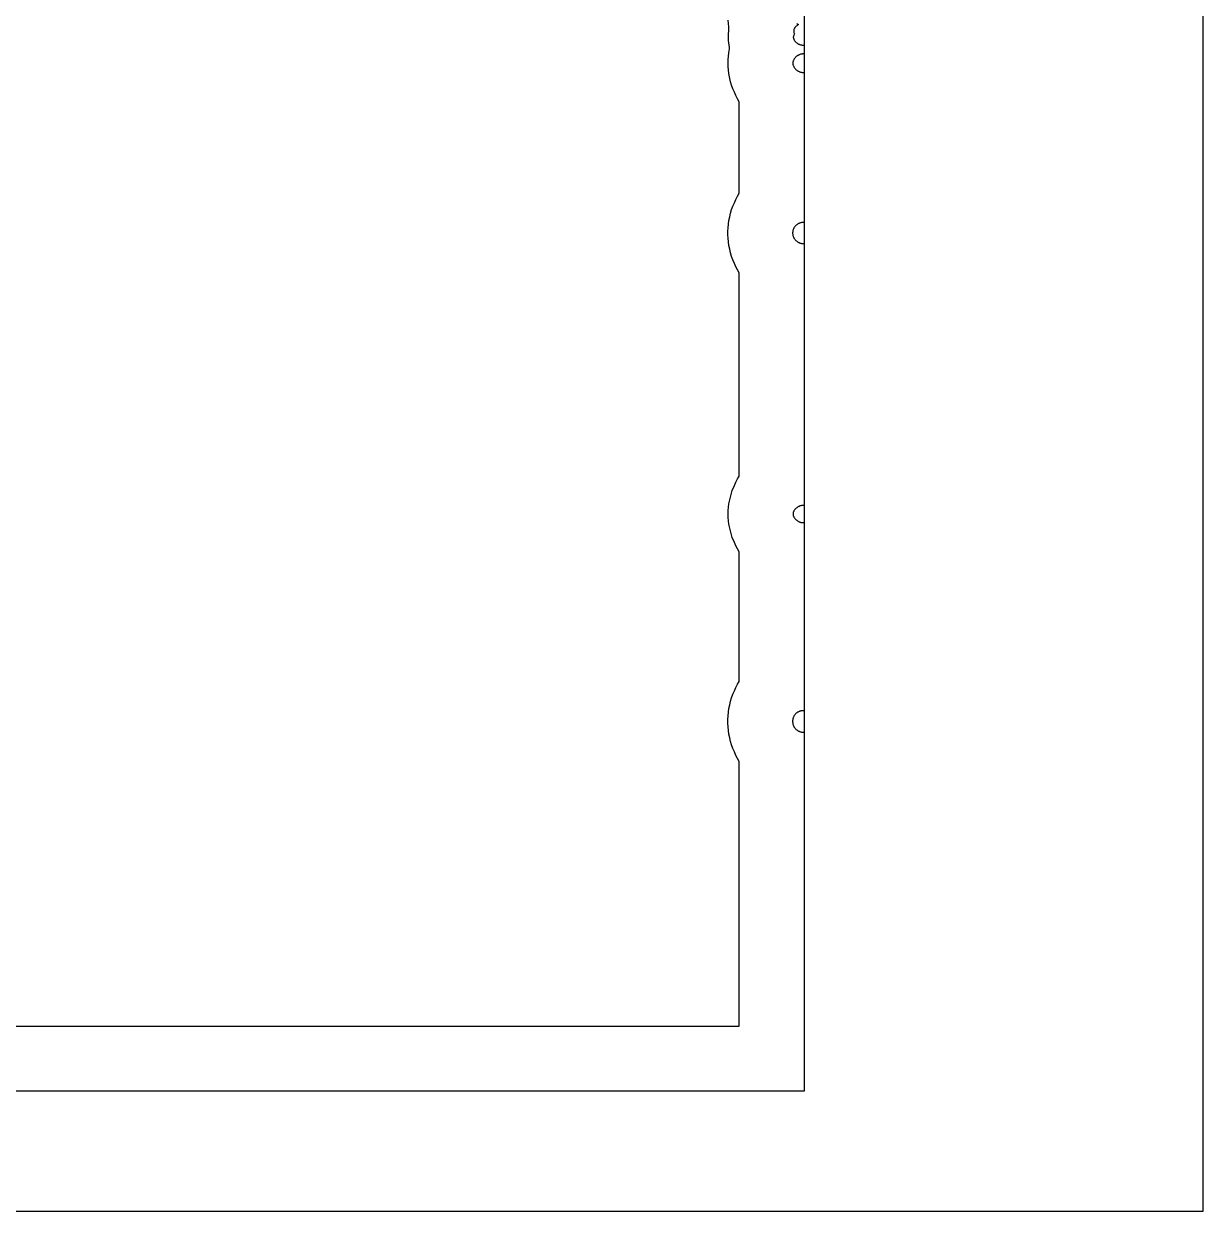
# Model space of a CAD drawing. Header units: millimetres. Extents: x 0 to 600, y 0 to 900.
# Drawn here: x 472.4 to 600, y 0 to 128.4 of the extents above; entities that cross this region are included whole.
import ezdxf

# ---------------------------------------------------------------- set-up
doc = ezdxf.new("R2010")
doc.units = ezdxf.units.MM
for name, color, linetype in [('CORTE', 1, 'Continuous'), ('GRABADO', 5, 'Continuous'), ('HOJA', 8, 'Continuous')]:
    doc.layers.add(name, color=color, linetype=linetype)

msp = doc.modelspace()

# ---------------------------------------------------------------- linework, layer by layer
at = {"layer": 'CORTE'}
for points in [[(556.82, 129.41), (556.82, 128.27), (556.82, 128.14), (556.82, 126.82), (556.82, 106.74), (556.82, 106.08), (556.82, 104.86), (556.82, 102.17), (556.82, 102.16), (556.82, 102.16), (556.82, 102.02), (556.82, 101), (556.82, 88.99), (556.82, 88.12), (556.82, 87.48), (556.82, 86.83), (556.82, 86.83), (556.82, 85.6), (556.82, 83.11), (556.82, 82.04), (556.82, 81.09), (556.82, 79.71), (556.82, 78.14), (556.82, 77.57), (556.82, 77.57), (556.82, 77.24), (556.82, 76.32), (556.82, 75.45), (556.82, 75.43), (556.82, 62.48), (556.82, 62.48), (556.82, 62.48), (556.82, 61.87), (556.82, 61.87), (556.82, 61.57), (556.82, 60.51), (556.82, 60.32), (556.82, 60.03), (556.82, 59.9), (556.82, 59.68), (556.82, 59.52), (556.82, 59.09), (556.82, 58.61), (556.82, 58.19), (556.82, 57.67), (556.82, 57.23), (556.82, 56.59), (556.82, 56.34), (556.82, 56.17), (556.82, 55.73), (556.82, 55.26), (556.82, 54.85), (556.82, 54.56), (556.82, 54.39), (556.82, 53.85), (556.82, 53.35), (556.82, 53.01), (556.82, 52.52), (556.82, 52.19), (556.82, 51.49), (556.82, 50.91), (556.82, 50.54), (556.82, 50.3), (556.82, 30.59), (556.82, 30.2), (556.82, 29.79), (556.82, 29.41), (556.82, 29.08), (556.82, 28.67), (556.82, 28.27), (556.82, 27.93), (556.82, 27.49), (556.82, 27.09), (556.82, 26.77), (556.82, 13.07), (556.82, 13.06), (556.82, 13.05), (556.81, 13.04), (556.81, 13.03), (556.8, 13.02), (556.8, 13.02), (556.79, 13.01), (556.78, 13), (556.77, 13), (556.76, 13), (556.75, 13), (419.75, 13)], [(443.51, 20), (549.82, 20), (549.82, 29.26), (549.82, 29.64), (549.82, 30.11), (549.82, 30.64), (549.82, 31.04), (549.82, 31.51), (549.82, 31.99), (549.82, 32.38), (549.82, 32.83), (549.82, 33.32), (549.82, 33.77), (549.82, 48.63), (549.64, 48.94), (549.45, 49.29), (549.28, 49.66), (549.12, 50.03), (548.99, 50.41), (548.87, 50.79), (548.78, 51.18), (548.7, 51.57), (548.64, 51.97), (548.6, 52.37), (548.58, 52.76), (548.58, 53.16), (548.6, 53.55), (548.64, 53.95), (548.7, 54.35), (548.78, 54.74), (548.87, 55.13), (548.99, 55.52), (549.12, 55.89), (549.28, 56.26), (549.45, 56.63), (549.64, 56.98), (549.82, 57.29), (549.82, 57.35), (549.82, 57.79), (549.82, 58.47), (549.82, 59.31), (549.82, 59.69), (549.82, 60.27), (549.82, 60.67), (549.82, 61.27), (549.82, 61.91), (549.82, 62.11), (549.82, 62.44), (549.82, 62.93), (549.82, 63.49), (549.82, 64.01), (549.82, 64.2), (549.82, 64.5), (549.82, 65.25), (549.82, 65.78), (549.82, 66.39), (549.82, 66.89), (549.82, 67.46), (549.82, 67.96), (549.82, 68.16), (549.82, 68.41), (549.82, 68.57), (549.82, 68.91), (549.82, 69.14), (549.82, 70.39), (549.82, 70.83), (549.82, 71.28), (549.64, 71.6), (549.45, 71.95), (549.28, 72.31), (549.06, 72.84), (548.85, 73.55), (548.7, 74.27), (548.63, 75.01), (548.63, 75.75), (548.7, 76.49), (548.85, 77.22), (549.06, 77.93), (549.28, 78.46), (549.45, 78.82), (549.64, 79.17), (549.82, 79.48), (549.82, 86.79), (549.82, 87.82), (549.82, 88.9), (549.82, 89.3), (549.82, 89.97), (549.82, 91.82), (549.82, 93.46), (549.82, 94.58), (549.82, 95.85), (549.82, 98.79), (549.82, 100.25), (549.82, 101), (549.82, 101.46), (549.64, 101.77), (549.45, 102.12), (549.28, 102.48), (549.12, 102.85), (548.99, 103.23), (548.87, 103.62), (548.78, 104.01), (548.7, 104.4), (548.64, 104.8), (548.6, 105.19), (548.58, 105.56), (548.58, 105.96), (548.6, 106.33), (548.64, 106.73), (548.7, 107.13), (548.78, 107.52), (548.87, 107.91), (548.99, 108.29), (549.12, 108.67), (549.28, 109.04), (549.45, 109.4), (549.64, 109.76), (549.82, 110.07), (549.82, 116.98), (549.82, 118.19), (549.82, 118.36), (549.82, 119.95), (549.64, 120.26), (549.45, 120.62), (549.28, 120.98), (549.12, 121.35), (548.99, 121.73), (548.87, 122.11), (548.79, 122.45), (548.68, 123.01), (548.6, 123.75), (548.6, 124.49), (548.68, 125.23), (548.77, 125.68), (548.74, 125.82), (548.66, 126.56), (548.66, 127.3), (548.7, 127.61), (548.7, 127.96), (548.68, 128.05), (548.6, 128.79)]]:
    msp.add_lwpolyline(points, dxfattribs=at)
at = {"layer": 'GRABADO'}
msp.add_lwpolyline([(556.03, 128.41), (556.08, 128.38), (556.21, 128.29), (556.08, 128.2), (556.03, 128.16), (555.98, 128.12), (555.94, 128.09), (555.9, 128.05), (555.86, 128), (555.83, 127.96), (555.8, 127.93), (555.77, 127.88), (555.75, 127.83), (555.73, 127.78), (555.71, 127.73), (555.7, 127.68), (555.7, 127.63), (555.7, 127.57), (555.7, 127.52), (555.71, 127.47), (555.73, 127.41), (555.75, 127.36), (555.79, 127.28), (555.76, 127.24), (555.74, 127.21), (555.72, 127.16), (555.7, 127.11), (555.68, 127.06), (555.67, 127.01), (555.66, 126.95), (555.66, 126.9), (555.67, 126.85), (555.68, 126.79), (555.7, 126.74), (555.72, 126.69), (555.74, 126.64), (555.76, 126.61), (555.79, 126.57), (555.83, 126.52), (555.86, 126.48), (555.9, 126.43), (555.94, 126.39), (555.98, 126.35), (556.03, 126.32), (556.08, 126.28), (556.12, 126.25), (556.17, 126.22), (556.22, 126.19), (556.28, 126.17), (556.33, 126.15), (556.38, 126.13), (556.44, 126.11), (556.49, 126.1), (556.55, 126.09), (556.61, 126.08), (556.66, 126.07), (556.72, 126.07), (556.82, 126.07), (556.82, 125.12), (556.72, 125.12), (556.66, 125.12), (556.61, 125.11), (556.55, 125.1), (556.49, 125.09), (556.44, 125.08), (556.38, 125.06), (556.33, 125.04), (556.28, 125.02), (556.22, 125), (556.17, 124.97), (556.12, 124.94), (556.08, 124.91), (556.03, 124.87), (555.98, 124.84), (555.94, 124.8), (555.9, 124.76), (555.86, 124.71), (555.83, 124.67), (555.79, 124.62), (555.76, 124.58), (555.73, 124.53), (555.7, 124.48), (555.68, 124.42), (555.66, 124.37), (555.64, 124.32), (555.62, 124.26), (555.62, 124.26), (555.61, 124.2), (555.6, 124.15), (555.6, 124.09), (555.61, 124.04), (555.62, 123.99), (555.62, 123.98), (555.64, 123.93), (555.66, 123.87), (555.68, 123.82), (555.7, 123.77), (555.73, 123.72), (555.76, 123.67), (555.79, 123.62), (555.83, 123.57), (555.86, 123.53), (555.9, 123.49), (555.94, 123.44), (555.98, 123.41), (556.03, 123.37), (556.08, 123.34), (556.12, 123.3), (556.17, 123.27), (556.22, 123.25), (556.28, 123.22), (556.33, 123.2), (556.38, 123.18), (556.44, 123.16), (556.49, 123.15), (556.55, 123.14), (556.61, 123.13), (556.66, 123.13), (556.72, 123.12), (556.82, 123.12), (556.82, 122.99), (556.82, 121.54), (556.82, 118.36), (556.82, 118.19), (556.82, 116.98), (556.82, 106.9), (556.72, 106.9), (556.66, 106.9), (556.61, 106.89), (556.55, 106.88), (556.49, 106.87), (556.44, 106.86), (556.38, 106.84), (556.33, 106.82), (556.28, 106.8), (556.22, 106.78), (556.17, 106.75), (556.12, 106.72), (556.08, 106.69), (556.03, 106.65), (555.98, 106.62), (555.94, 106.58), (555.9, 106.54), (555.86, 106.49), (555.83, 106.45), (555.79, 106.4), (555.76, 106.36), (555.73, 106.31), (555.7, 106.26), (555.68, 106.2), (555.66, 106.15), (555.64, 106.1), (555.62, 106.04), (555.61, 105.99), (555.6, 105.93), (555.59, 105.87), (555.58, 105.82), (555.58, 105.79), (555.58, 105.73), (555.58, 105.71), (555.59, 105.65), (555.6, 105.6), (555.61, 105.54), (555.62, 105.48), (555.64, 105.43), (555.66, 105.37), (555.68, 105.32), (555.7, 105.27), (555.73, 105.22), (555.76, 105.17), (555.79, 105.12), (555.83, 105.08), (555.86, 105.03), (555.9, 104.99), (555.94, 104.95), (555.98, 104.91), (556.03, 104.87), (556.08, 104.84), (556.12, 104.81), (556.17, 104.78), (556.22, 104.75), (556.28, 104.73), (556.33, 104.7), (556.38, 104.68), (556.44, 104.67), (556.49, 104.65), (556.55, 104.64), (556.61, 104.63), (556.66, 104.63), (556.72, 104.63), (556.82, 104.63), (556.82, 102.79), (556.82, 101.77), (556.82, 101), (556.82, 100.25), (556.82, 98.79), (556.82, 95.85), (556.82, 94.58), (556.82, 93.46), (556.82, 91.82), (556.82, 89.97), (556.82, 89.3), (556.82, 88.9), (556.82, 87.82), (556.82, 86.79), (556.82, 86.77), (556.82, 76.31), (556.72, 76.31), (556.66, 76.31), (556.61, 76.3), (556.55, 76.3), (556.49, 76.28), (556.44, 76.27), (556.38, 76.25), (556.33, 76.23), (556.28, 76.21), (556.22, 76.19), (556.17, 76.16), (556.12, 76.13), (556.08, 76.1), (556.03, 76.06), (555.98, 76.03), (555.94, 75.99), (555.9, 75.95), (555.86, 75.91), (555.83, 75.86), (555.79, 75.82), (555.76, 75.77), (555.73, 75.72), (555.7, 75.67), (555.68, 75.62), (555.66, 75.57), (555.64, 75.52), (555.63, 75.46), (555.63, 75.41), (555.63, 75.36), (555.63, 75.3), (555.64, 75.25), (555.66, 75.2), (555.68, 75.15), (555.7, 75.1), (555.73, 75.05), (555.76, 75), (555.79, 74.95), (555.83, 74.9), (555.86, 74.86), (555.9, 74.82), (555.94, 74.78), (555.98, 74.74), (556.03, 74.7), (556.08, 74.67), (556.12, 74.64), (556.17, 74.61), (556.22, 74.58), (556.28, 74.55), (556.33, 74.53), (556.38, 74.51), (556.44, 74.5), (556.49, 74.48), (556.55, 74.47), (556.61, 74.46), (556.66, 74.46), (556.72, 74.45), (556.82, 74.45), (556.82, 70.83), (556.82, 70.39), (556.82, 69.14), (556.82, 68.91), (556.82, 68.57), (556.82, 68.41), (556.82, 68.16), (556.82, 67.96), (556.82, 67.46), (556.82, 66.89), (556.82, 66.39), (556.82, 65.78), (556.82, 65.25), (556.82, 64.5), (556.82, 64.2), (556.82, 64.01), (556.82, 63.49), (556.82, 62.93), (556.82, 62.44), (556.82, 62.11), (556.82, 61.91), (556.82, 61.27), (556.82, 60.67), (556.82, 60.27), (556.82, 59.69), (556.82, 59.31), (556.82, 58.47), (556.82, 57.79), (556.82, 57.35), (556.82, 57.07), (556.82, 54.12), (556.72, 54.12), (556.66, 54.12), (556.61, 54.11), (556.55, 54.11), (556.49, 54.09), (556.44, 54.08), (556.38, 54.06), (556.33, 54.04), (556.28, 54.02), (556.22, 54), (556.17, 53.97), (556.12, 53.94), (556.08, 53.91), (556.03, 53.87), (555.98, 53.84), (555.94, 53.8), (555.9, 53.76), (555.86, 53.72), (555.83, 53.67), (555.79, 53.63), (555.76, 53.58), (555.73, 53.53), (555.7, 53.48), (555.68, 53.43), (555.66, 53.37), (555.64, 53.32), (555.62, 53.26), (555.61, 53.21), (555.6, 53.15), (555.59, 53.09), (555.58, 53.04), (555.58, 52.99), (555.58, 52.93), (555.58, 52.88), (555.59, 52.83), (555.6, 52.77), (555.61, 52.71), (555.62, 52.66), (555.64, 52.6), (555.66, 52.55), (555.68, 52.49), (555.7, 52.44), (555.73, 52.39), (555.76, 52.34), (555.79, 52.29), (555.83, 52.25), (555.86, 52.2), (555.9, 52.16), (555.94, 52.12), (555.98, 52.08), (556.03, 52.05), (556.08, 52.01), (556.12, 51.98), (556.17, 51.95), (556.22, 51.92), (556.28, 51.9), (556.33, 51.88), (556.38, 51.86), (556.44, 51.84), (556.49, 51.83), (556.55, 51.81), (556.61, 51.81), (556.66, 51.8), (556.72, 51.8), (556.82, 51.8), (556.82, 33.77), (556.82, 33.32), (556.82, 32.83), (556.82, 32.38), (556.82, 31.99), (556.82, 31.51), (556.82, 31.04), (556.82, 30.64), (556.82, 30.11), (556.82, 29.64), (556.82, 29.26), (556.82, 13.09), (556.82, 13), (556.74, 13), (443.51, 13)], dxfattribs=at)
at = {"layer": 'HOJA'}
msp.add_lwpolyline([(0, 0), (600, 0), (600, 900), (0, 900)], close=True, dxfattribs=at)

doc.saveas('drawing.dxf')
